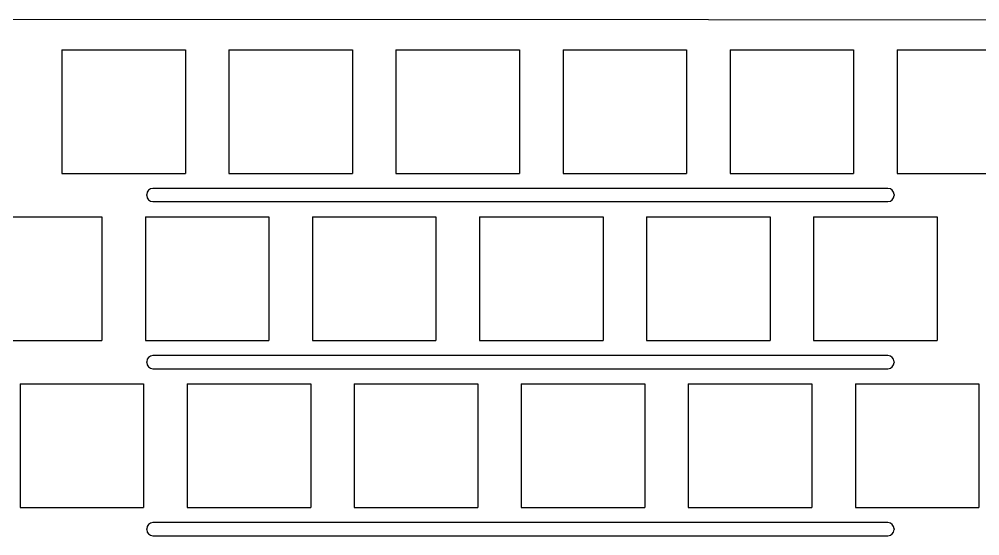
# Model space of a CAD drawing. Extents: x 1168 to 1833, y 1867 to 2135.
# Drawn here: x 1600.6 to 1709.9, y 1928.7 to 1987.4 of the extents above; entities that cross this region are included whole.
import ezdxf

# ---------------------------------------------------------------- set-up
doc = ezdxf.new("R2010")
doc.units = 0
doc.header["$MEASUREMENT"] = 0
doc.layers.add('_U+56FE_U+5C42 1', color=7, linetype='Continuous')

msp = doc.modelspace()

# ---------------------------------------------------------------- linework, layer by layer
at = {"layer": '_U+56FE_U+5C42 1', "color": 7, "lineweight": 25}
for points in [[(1527.99, 1987.44), (1829.99, 1987.36)], [(1605.47, 1983.96), (1619.52, 1983.96)], [(1605.47, 1983.96), (1605.47, 1969.91)], [(1619.52, 1983.96), (1619.52, 1969.91)], [(1624.47, 1983.96), (1638.52, 1983.96)], [(1624.47, 1983.96), (1624.47, 1969.91)], [(1638.52, 1983.96), (1638.52, 1969.91)], [(1643.47, 1983.96), (1657.52, 1983.96)], [(1643.47, 1983.96), (1643.47, 1969.91)], [(1657.52, 1983.96), (1657.52, 1969.91)], [(1662.47, 1983.96), (1676.52, 1983.96)], [(1662.47, 1983.96), (1662.47, 1969.91)], [(1676.52, 1983.96), (1676.52, 1969.91)], [(1681.47, 1983.96), (1695.52, 1983.96)], [(1681.47, 1983.96), (1681.47, 1969.91)], [(1695.52, 1983.96), (1695.52, 1969.91)], [(1700.47, 1983.96), (1714.52, 1983.96)], [(1700.47, 1983.96), (1700.47, 1969.91)], [(1605.47, 1969.91), (1619.52, 1969.91)], [(1624.47, 1969.91), (1638.52, 1969.91)], [(1643.47, 1969.91), (1657.52, 1969.91)], [(1662.47, 1969.91), (1676.52, 1969.91)], [(1681.47, 1969.91), (1695.52, 1969.91)], [(1700.47, 1969.91), (1714.52, 1969.91)], [(1699.43, 1968.19), (1615.83, 1968.19)], [(1615.13, 1967.39), (1615.13, 1967.49)], [(1615.83, 1966.69), (1699.43, 1966.69)], [(1700.13, 1967.49), (1700.13, 1967.39)], [(1595.97, 1964.96), (1610.02, 1964.96)], [(1610.02, 1964.96), (1610.02, 1950.91)], [(1614.97, 1964.96), (1629.02, 1964.96)], [(1614.97, 1964.96), (1614.97, 1950.91)], [(1629.02, 1964.96), (1629.02, 1950.91)], [(1633.97, 1964.96), (1648.02, 1964.96)], [(1633.97, 1964.96), (1633.97, 1950.91)], [(1648.02, 1964.96), (1648.02, 1950.91)], [(1652.97, 1964.96), (1667.02, 1964.96)], [(1652.97, 1964.96), (1652.97, 1950.91)], [(1667.02, 1964.96), (1667.02, 1950.91)], [(1671.97, 1964.96), (1686.02, 1964.96)], [(1671.97, 1964.96), (1671.97, 1950.91)], [(1686.02, 1964.96), (1686.02, 1950.91)], [(1690.97, 1964.96), (1705.02, 1964.96)], [(1690.97, 1964.96), (1690.97, 1950.91)], [(1705.02, 1964.96), (1705.02, 1950.91)], [(1595.97, 1950.91), (1610.02, 1950.91)], [(1614.97, 1950.91), (1629.02, 1950.91)], [(1633.97, 1950.91), (1648.02, 1950.91)], [(1652.97, 1950.91), (1667.02, 1950.91)], [(1671.97, 1950.91), (1686.02, 1950.91)], [(1690.97, 1950.91), (1705.02, 1950.91)], [(1699.43, 1949.19), (1615.83, 1949.19)], [(1615.13, 1948.39), (1615.13, 1948.49)], [(1700.13, 1948.49), (1700.13, 1948.39)], [(1615.83, 1947.69), (1699.43, 1947.69)], [(1600.72, 1945.96), (1614.77, 1945.96)], [(1600.72, 1945.96), (1600.72, 1931.91)], [(1614.77, 1945.96), (1614.77, 1931.91)], [(1619.72, 1945.96), (1633.77, 1945.96)], [(1619.72, 1945.96), (1619.72, 1931.91)], [(1633.77, 1945.96), (1633.77, 1931.91)], [(1638.72, 1945.96), (1652.77, 1945.96)], [(1638.72, 1945.96), (1638.72, 1931.91)], [(1652.77, 1945.96), (1652.77, 1931.91)], [(1657.72, 1945.96), (1671.77, 1945.96)], [(1657.72, 1945.96), (1657.72, 1931.91)], [(1671.77, 1945.96), (1671.77, 1931.91)], [(1676.72, 1945.96), (1690.77, 1945.96)], [(1676.72, 1945.96), (1676.72, 1931.91)], [(1690.77, 1945.96), (1690.77, 1931.91)], [(1695.72, 1945.96), (1709.77, 1945.96)], [(1695.72, 1945.96), (1695.72, 1931.91)], [(1709.77, 1945.96), (1709.77, 1931.91)], [(1600.72, 1931.91), (1614.77, 1931.91)], [(1619.72, 1931.91), (1633.77, 1931.91)], [(1638.72, 1931.91), (1652.77, 1931.91)], [(1657.72, 1931.91), (1671.77, 1931.91)], [(1676.72, 1931.91), (1690.77, 1931.91)], [(1695.72, 1931.91), (1709.77, 1931.91)], [(1615.13, 1929.39), (1615.13, 1929.49)], [(1699.43, 1930.19), (1615.83, 1930.19)], [(1700.13, 1929.49), (1700.13, 1929.39)], [(1615.83, 1928.69), (1699.43, 1928.69)]]:
    msp.add_lwpolyline(points, dxfattribs=at)
for points in [[(1615.83, 1968.19), (1615.44, 1968.19), (1615.13, 1967.87), (1615.13, 1967.49)], [(1700.13, 1967.49), (1700.13, 1967.87), (1699.82, 1968.19), (1699.43, 1968.19)], [(1615.13, 1967.39), (1615.13, 1967), (1615.44, 1966.69), (1615.83, 1966.69)], [(1699.43, 1966.69), (1699.82, 1966.69), (1700.13, 1967), (1700.13, 1967.39)], [(1615.83, 1949.19), (1615.44, 1949.19), (1615.13, 1948.87), (1615.13, 1948.49)], [(1700.13, 1948.49), (1700.13, 1948.87), (1699.82, 1949.19), (1699.43, 1949.19)], [(1615.13, 1948.39), (1615.13, 1948), (1615.44, 1947.69), (1615.83, 1947.69)], [(1699.43, 1947.69), (1699.82, 1947.69), (1700.13, 1948), (1700.13, 1948.39)], [(1615.83, 1930.19), (1615.44, 1930.19), (1615.13, 1929.87), (1615.13, 1929.49)], [(1700.13, 1929.49), (1700.13, 1929.87), (1699.82, 1930.19), (1699.43, 1930.19)], [(1615.13, 1929.39), (1615.13, 1929), (1615.44, 1928.69), (1615.83, 1928.69)], [(1699.43, 1928.69), (1699.82, 1928.69), (1700.13, 1929), (1700.13, 1929.39)]]:
    msp.add_open_spline(points, degree=3, dxfattribs=at)

doc.saveas('drawing.dxf')
